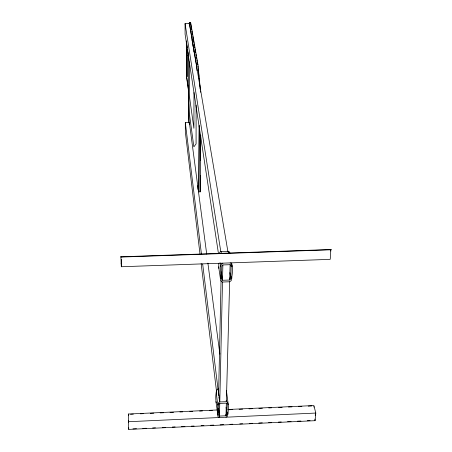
<?xml version="1.0" encoding="UTF-8"?>
<svg xmlns="http://www.w3.org/2000/svg" width="452" height="452" viewBox="0 0 452 452"><rect width="100%" height="100%" fill="white"/><g stroke="black" fill="none" stroke-linecap="round" stroke-linejoin="round"><path stroke-width="0.68" d="M189.36 124.43L189.36 122.407L185.309 122.515L185.331 131.927L200.05 254.403M189.332 61.851L189.332 95.677L193.902 128.317L194.004 92.524M227.853 409.489L313.903 405.557L315.79 413.06L315.072 420.682L128.724 429.4L128.396 414.032L217.271 409.97M128.724 429.4L128.696 427.784M199.162 125.605L198.773 190.196L197.349 185.823M200.75 134.978L200.349 191.823L198.869 191.868L199.27 125.899M200.253 190.151L200.355 175.41M200.462 160.669L200.615 138.205M331.118 249.781L120.882 257.075L120.904 256.634L121.322 266.748L330.22 259.358L330.864 249.357L330.632 251.035M121.362 259.318L121.272 264.081L121.226 263.482M121.322 266.748L121.368 264.024M217.553 414.716C217.305 406.563 213.875 397.122 217.214 389.319L218.186 388.878L219.796 401.952L218.802 402.399L217.757 404.986L217.553 414.716L217.791 416.145L218.48 417.168L219.446 417.518L219.028 414.043M218.904 268.499L218.717 263.352M230.164 262.894L231.238 263.346C233.65 268.539 232.051 275.223 231.192 280.686L229.65 281.771L222.486 282.031L221.429 281.596L220.666 280.347L220.661 266.804L220.994 265.013L221.813 263.68L222.909 263.154M218.644 392.568L221.045 280.556M218.745 404.947L218.796 415.676L219.48 416.072L225.994 415.772L226.695 415.315L227.283 404.557L227.023 403.534L226.339 403.133L219.762 403.427L219.056 403.896L218.745 404.947L218.576 403.563M221.491 278.568L221.746 266.77L222.096 265.499L222.87 264.945L230.113 264.686L230.865 265.183L231.153 266.431L230.819 278.229L230.469 279.477L229.695 280.02L222.525 280.285L221.779 279.794L221.282 277.178M219.762 403.427L219.48 416.072L218.553 408.376M222.486 282.031L219.796 401.952L226.379 401.658L227.35 402.014C229.548 406.19 228.124 411.851 227.356 416.303L225.955 417.213M222.87 264.945L222.525 280.285L221.254 271.918M226.475 392.805L226.362 390.466M226.339 403.133L225.994 415.772L225.814 414.371M229.65 281.771L226.379 401.658L226.203 400.319M230.113 264.686L229.695 280.02L229.356 277.929M188.569 56.839L188.687 54.782M315.253 415.292L315.372 414.026M189.162 23.928L189.315 22.623L190.665 22.6L197.948 64.653L200.355 89.485M190.507 23.899L190.665 22.6M219.203 253.352L220.005 252.03L221.084 251.51L228.192 251.267L229.243 251.707L229.989 252.973M128.374 421.727L315.79 413.06M132.945 428.88L136.459 428.716M142.781 428.423L146.295 428.259M152.623 427.959L155.437 427.829M162.466 427.502L165.279 427.372M172.308 427.038L175.116 426.908M181.444 426.615L184.958 426.451M191.286 426.151L194.094 426.021M201.123 425.694L203.937 425.564M210.265 425.264L213.779 425.1M220.101 424.807L223.616 424.643M229.944 424.343L232.757 424.213M239.786 423.886L242.594 423.756M249.623 423.422L252.436 423.292M258.764 422.999L262.279 422.835M268.607 422.535L271.415 422.405M278.443 422.078L281.257 421.948M287.585 421.648L291.099 421.484M297.422 421.191L300.936 421.027M307.264 420.727L310.078 420.597M130.526 414.252L133.346 414.122M140.397 413.8L143.216 413.67M150.273 413.348L153.799 413.19M160.144 412.896L163.669 412.738M170.014 412.45L173.54 412.286M179.89 411.998L182.71 411.868M189.761 411.546L192.58 411.416M199.637 411.094L202.456 410.964M209.508 410.642L212.327 410.512M229.254 409.738L232.78 409.58M239.125 409.286L242.651 409.128M248.995 408.834L252.527 408.676M258.872 408.382L262.397 408.224M268.742 407.936L271.562 407.806M278.618 407.484L282.144 407.32M288.489 407.032L292.015 406.868M298.36 406.58L301.885 406.416M308.236 406.128L311.761 405.964M120.887 256.798L331.022 249.51M189.315 22.623L196.434 64.687L197.948 64.653M218.389 253.097L185.094 34.211L185.066 23.623L189.365 23.544L227.887 251.481M199.92 190.529L200.349 191.823M197.823 188.625L198.869 191.868M315.072 420.682L314.897 419.094M190.693 24.069L191.642 29.561M191.88 30.939L192.117 32.312M192.354 33.685L192.592 35.058M192.829 36.431L193.897 42.618M194.134 43.991L194.371 45.364M194.609 46.737L194.846 48.11M195.078 49.488L195.671 52.924M195.908 54.296L196.145 55.669M196.383 57.042L196.62 58.415M196.857 59.794L197.095 61.167M197.332 62.54L197.569 63.913M231.644 262.962L232.238 266.392M230.915 265.058L231.153 266.431M228.192 251.267L228.542 253.318M192.01 39.895L192.241 41.268M192.473 42.646L192.705 44.019M192.936 45.392L193.168 46.765M193.399 48.144L193.631 49.517M193.863 50.89L194.094 52.262M231.661 276.799L231.899 278.189M229.898 272.669L230.819 278.229M215.999 401.534L216.231 402.952M221.084 251.51L221.407 253.566M185.066 23.623L220.796 251.691M186.636 42.94L187.36 47.68M187.563 49.031L187.772 50.387M187.975 51.737L188.286 53.771M220.034 262.68L220.661 266.804M221.695 276.788L221.892 278.099M218.649 266.782L220.412 278.607M313.88 406.501L313.976 407.133M226.514 391.426L228.266 404.512M227.712 412.156L227.989 414.235M189.36 122.407L206.7 254.018M207.897 263.12L219.881 354.125M226.107 407.348L227.011 414.281M185.309 122.515L201.462 254.216M202.665 264.019L218.045 389.421M218.559 393.619L218.836 395.85M218.988 397.122L219.254 399.297M201.146 263.505L216.536 391.579M218.531 409.874L218.864 412.653M216.192 391.89L217.757 404.986M200.49 90.863L200.62 92.248M197.925 65.975L198.061 67.376M198.196 68.777L198.535 72.275M198.671 73.676L198.942 76.478M199.078 77.88L199.417 81.377M199.552 82.778L199.891 86.281M200.027 87.682L200.163 89.084M196.434 64.687L197.021 70.896M196.106 105.101L196.083 143.905L193.851 146.866L189.332 113.249L188.586 90.338L186.45 75.094L186.399 42.55M128.396 414.032L128.436 415.631M189.009 122.984L188.597 113.469L188.569 54.72M188.913 122.373L188.512 90.982L186.382 75.744L186.326 40.912M128.464 422.682L128.424 420.75M187.467 55.551L186.755 50.788L186.789 71.811L187.49 76.772L187.467 55.551"/></g></svg>
